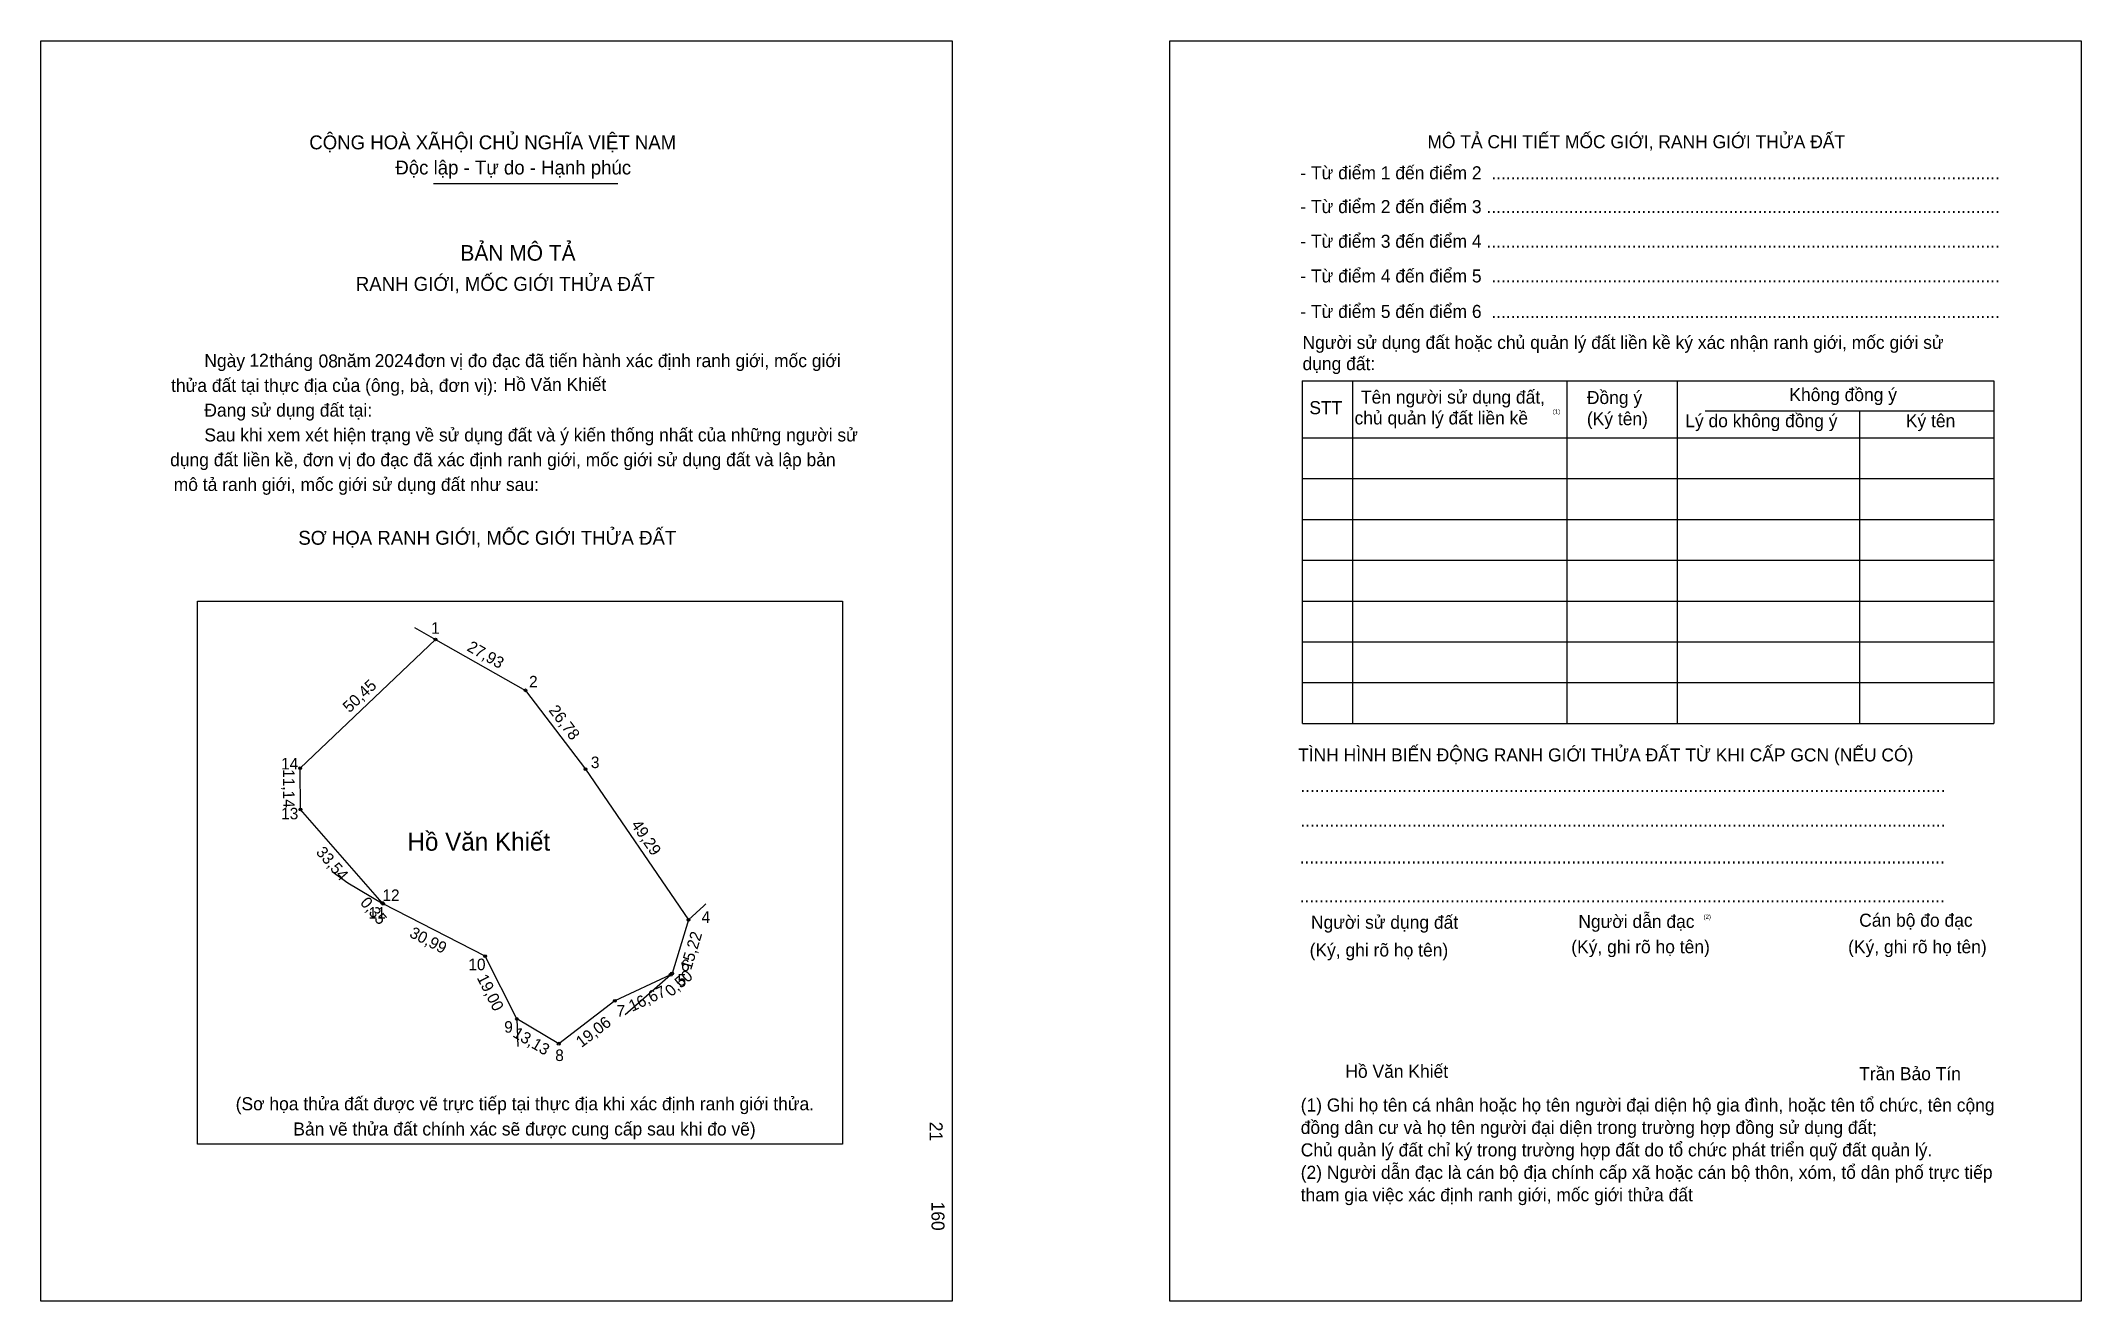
# Model space of a CAD drawing. Extents: x 547237 to 547789, y 1824977 to 1825317.
import ezdxf

# ---------------------------------------------------------------- set-up
doc = ezdxf.new("R2010")
doc.units = 0
for name, color, linetype in [('bmtKhungInTrang1', 7, 'Continuous'), ('bmtKhungInTrang2', 7, 'Continuous'), ('bmtNoiDung', 7, 'Continuous'), ('bmtTemplate', 7, 'Continuous'), ('CanhThua', 7, 'Continuous'), ('ChieuDaiCanhThua', 7, 'Continuous'), ('MocDinhThua', 7, 'Continuous'), ('RauThua', 7, 'Continuous'), ('SoHieuDinhThua', 7, 'Continuous'), ('TenChuSuDung', 7, 'Continuous')]:
    doc.layers.add(name, color=color, linetype=linetype)

msp = doc.modelspace()

# ---------------------------------------------------------------- linework, layer by layer
at = {"layer": 'bmtKhungInTrang1'}
msp.add_lwpolyline([(547237.3, 1825317.46), (547483.58, 1825317.46), (547483.58, 1824976.82), (547237.3, 1824976.82)], close=True, dxfattribs=at)
at = {"layer": 'bmtKhungInTrang2'}
msp.add_lwpolyline([(547542.31, 1825317.46), (547788.6, 1825317.46), (547788.6, 1824976.82), (547542.31, 1824976.82)], close=True, dxfattribs=at)
at = {"layer": 'bmtTemplate'}
for p, q in [((547343.43, 1825278.86), (547393.23, 1825278.86)), ((547591.72, 1825225.58), (547591.72, 1825132.98)), ((547649.66, 1825225.58), (547649.66, 1825132.98)), ((547679.46, 1825225.69), (547679.46, 1825132.98)), ((547765.02, 1825225.58), (547765.02, 1825132.98)), ((547687.02, 1825217.43), (547765.02, 1825217.43)), ((547578.21, 1825210.15), (547765.02, 1825210.15)), ((547578.21, 1825199.13), (547765.02, 1825199.13)), ((547578.21, 1825188.1), (547765.02, 1825188.1)), ((547578.21, 1825177.08), (547765.02, 1825177.08)), ((547578.21, 1825166.05), (547765.02, 1825166.05)), ((547578.21, 1825155.03), (547765.02, 1825155.03)), ((547578.21, 1825144), (547765.02, 1825144)), ((547578.21, 1825132.98), (547765.02, 1825132.98))]:
    msp.add_line(p, q, dxfattribs=at)
for points in [[(547578.09, 1825225.58), (547765.02, 1825225.58)], [(547578.09, 1825225.58), (547578.09, 1825132.98)], [(547728.66, 1825217.32), (547728.66, 1825132.98)]]:
    msp.add_lwpolyline(points, dxfattribs=at)
msp.add_lwpolyline([(547279.67, 1825019.24), (547279.67, 1825166.04), (547453.94, 1825166.04), (547453.94, 1825019.24)], close=True, dxfattribs=at)
at = {"layer": 'CanhThua'}
for p, q in [((547307.4, 1825120.86), (547343.94, 1825155.66)), ((547343.94, 1825155.66), (547368.26, 1825141.91)), ((547368.26, 1825141.91), (547384.5, 1825120.62)), ((547307.48, 1825109.72), (547307.4, 1825120.86)), ((547384.5, 1825120.62), (547412.29, 1825079.91)), ((547329.55, 1825084.47), (547307.48, 1825109.72)), ((547329.78, 1825084.21), (547329.55, 1825084.47)), ((547357.34, 1825070.04), (547329.78, 1825084.21)), ((547412.29, 1825079.91), (547407.85, 1825065.36)), ((547365.92, 1825053.09), (547357.34, 1825070.04)), ((547407.47, 1825065.03), (547392.37, 1825057.98)), ((547407.85, 1825065.36), (547407.47, 1825065.03)), ((547392.37, 1825057.98), (547377.23, 1825046.41)), ((547377.23, 1825046.41), (547365.92, 1825053.09))]:
    msp.add_line(p, q, dxfattribs=at)
at = {"layer": 'MocDinhThua'}
for centre in [(547343.94, 1825155.66), (547368.26, 1825141.91), (547307.4, 1825120.86), (547384.5, 1825120.62), (547307.48, 1825109.72), (547329.55, 1825084.47), (547329.78, 1825084.21), (547412.29, 1825079.91), (547357.34, 1825070.04), (547407.47, 1825065.03), (547407.85, 1825065.36), (547392.37, 1825057.98), (547365.92, 1825053.09), (547377.23, 1825046.41)]:
    msp.add_circle(centre, 0.375, dxfattribs=at)
at = {"layer": 'RauThua'}
for p, q in [((547338.25, 1825158.87), (547343.94, 1825155.66)), ((547316, 1825092.91), (547320.22, 1825089.88)), ((547320.22, 1825089.88), (547329.78, 1825084.21)), ((547412.29, 1825079.91), (547416.43, 1825083.7)), ((547416.43, 1825083.7), (547416.95, 1825084.17)), ((547395.17, 1825054.33), (547407.47, 1825065.03)), ((547365.92, 1825053.09), (547366.21, 1825045.66))]:
    msp.add_line(p, q, dxfattribs=at)

# ---------------------------------------------------------------- texts
at = {"layer": 'bmtNoiDung'}
for s, height, p in [('12', 3.524, (547293.65, 1825229.38)), ('08', 3.524, (547312.34, 1825229.18)), ('2024', 3.524, (547327.5, 1825229.26)), ('Hồ Văn Khiết', 3.5239, (547362.32, 1825222.82)), ('Hồ Văn Khiết', 3.5239, (547589.78, 1825037.19))]:
    msp.add_text(s, height=height, dxfattribs=at).set_placement(p)
for s, p in [('21', (547477.45, 1825025.31)), ('160', (547477.95, 1825003.74))]:
    msp.add_text(s, height=3.524, rotation=270, dxfattribs=at).set_placement(p)
at = {"layer": 'bmtTemplate'}
for s, height, p in [('CỘNG HOÀ XÃHỘI CHỦ NGHĨA VIỆT NAM', 3.7588, (547309.84, 1825288.13)), ('MÔ TẢ CHI TIẾT MỐC GIỚI, RANH GIỚI THỬA ĐẤT', 3.5226, (547611.95, 1825288.43)), ('Độc lập - Tự do - Hạnh phúc', 3.7588, (547333.09, 1825281.33)), ('- Từ điểm 1 đến điểm 2  .........................................................................................................', 3.52258, (547577.62, 1825280.03)), ('- Từ điểm 2 đến điểm 3 ..........................................................................................................', 3.52258, (547577.62, 1825270.9)), ('- Từ điểm 3 đến điểm 4 ..........................................................................................................', 3.52258, (547577.62, 1825261.53)), ('BẢN MÔ TẢ', 4.229, (547350.68, 1825258.03)), ('RANH GIỚI, MỐC GIỚI THỬA ĐẤT', 3.7588, (547322.41, 1825249.88)), ('- Từ điểm 4 đến điểm 5  .........................................................................................................', 3.52258, (547577.62, 1825252.15)), ('- Từ điểm 5 đến điểm 6  .........................................................................................................', 3.52258, (547577.62, 1825242.56)), ('Người sử dụng đất hoặc chủ quản lý đất liền kề ký xác nhận ranh giới, mốc giới sử', 3.5226, (547578.21, 1825234.18)), ('Ngày     tháng     năm         đơn vị đo đạc đã tiến hành xác định ranh giới, mốc giới ', 3.5239, (547281.49, 1825229.26)), ('dụng đất:', 3.523, (547578.21, 1825228.45)), ('thửa đất tại thực địa của (ông, bà, đơn vị):', 3.5239, (547272.5, 1825222.57)), ('Tên người sử dụng đất,', 3.5226, (547594, 1825219.41)), ('Đồng ý', 3.523, (547655.04, 1825219.3)), ('Không đồng ý', 3.5226, (547709.75, 1825220.07)), ('Đang sử dụng đất tại:', 3.5239, (547281.49, 1825215.88)), ('STT', 3.523, (547580.05, 1825216.55)), ('chủ quản lý đất liền kề', 3.5226, (547592.27, 1825213.78)), ('(1)', 1.175, (547645.84, 1825216.67)), ('(Ký tên)', 3.523, (547655.04, 1825213.57)), ('Lý do không đồng ý', 3.5226, (547681.62, 1825213.02)), ('Ký tên', 3.523, (547741.23, 1825213.02)), ('Sau khi xem xét hiện trạng về sử dụng đất và ý kiến thống nhất của những người sử ', 3.5239, (547281.49, 1825209.18)), ('dụng đất liền kề, đơn vị đo đạc đã xác định ranh giới, mốc giới sử dụng đất và lập bản', 3.5239, (547272.24, 1825202.49)), ('mô tả ranh giới, mốc giới sử dụng đất như sau:', 3.5239, (547273.21, 1825195.8)), ('SƠ HỌA RANH GIỚI, MỐC GIỚI THỬA ĐẤT', 3.7588, (547306.88, 1825181.26)), ('TÌNH HÌNH BIẾN ĐỘNG RANH GIỚI THỬA ĐẤT TỪ KHI CẤP GCN (NẾU CÓ)', 3.5226, (547577.02, 1825122.7)), ('.....................................................................................................................................', 3.52786, (547577.62, 1825114.41)), ('.....................................................................................................................................', 3.52786, (547577.62, 1825105.04)), ('.....................................................................................................................................', 3.52786, (547577.44, 1825095.11)), ('.....................................................................................................................................', 3.52786, (547577.44, 1825084.64)), ('Người sử dụng đất', 3.5226, (547580.49, 1825077.48)), ('Người dẫn đạc', 3.5226, (547652.74, 1825077.7)), ('(2)', 1.175, (547686.57, 1825080.13)), ('Cán bộ đo đạc', 3.5226, (547728.62, 1825078.03)), ('(Ký, ghi rõ họ tên)', 3.5226, (547580.13, 1825069.98)), ('(Ký, ghi rõ họ tên)', 3.5226, (547650.82, 1825070.86)), ('(Ký, ghi rõ họ tên)', 3.5226, (547725.63, 1825070.86)), ('Trần Bảo Tín', 3.5226, (547728.62, 1825036.55)), ('(Sơ họa thửa đất được vẽ trực tiếp tại thực địa khi xác định ranh giới thửa.', 3.5239, (547289.95, 1825028.42)), ('(1) Ghi họ tên cá nhân hoặc họ tên người đại diện hộ gia đình, hoặc tên tổ chức, tên cộng', 3.5226, (547577.72, 1825028.08)), ('Bản vẽ thửa đất chính xác sẽ được cung cấp sau khi đo vẽ)', 3.5239, (547305.53, 1825021.6)), ('đồng dân cư và họ tên người đại diện trong trường hợp đồng sử dụng đất;', 3.5226, (547577.72, 1825022.02)), ('Chủ quản lý đất chỉ ký trong trường hợp đất do tổ chức phát triển quỹ đất quản lý.', 3.5226, (547577.72, 1825015.95)), ('(2) Người dẫn đạc là cán bộ địa chính cấp xã hoặc cán bộ thôn, xóm, tổ dân phố trực tiếp', 3.5226, (547577.72, 1825009.89)), ('tham gia việc xác định ranh giới, mốc giới thửa đất', 3.5226, (547577.72, 1825003.82))]:
    msp.add_text(s, height=height, dxfattribs=at).set_placement(p)
at = {"layer": 'ChieuDaiCanhThua'}
for s, rotation, p in [('27,93', 330.5222, (547352.2, 1825152.78)), ('50,45', 43.6011, (547320.7, 1825135.69)), ('26,78', 307.3389, (547374.37, 1825136.48)), ('11,14', 270.4063, (547302.72, 1825120.61)), ('49,29', 304.3246, (547396.66, 1825105.57)), ('33,54', 311.1567, (547311.46, 1825098.05)), ('0,35', 311.1705, (547323.4, 1825084.39)), ('30,99', 332.7992, (547336.65, 1825075.41)), ('15,22', 73.0263, (547412.99, 1825066.16)), ('19,00', 296.8253, (547355.04, 1825064.23)), ('16,67', 25.0296, (547397.05, 1825054.99)), ('0,50', 41.0015, (547407.61, 1825058.94)), ('13,13', 329.4223, (547364.58, 1825048.44)), ('19,06', 37.3882, (547383.38, 1825045.22))]:
    msp.add_text(s, height=3.123, rotation=rotation, dxfattribs=at).set_placement(p)
at = {"layer": 'SoHieuDinhThua'}
for s, height, p in [('1', 3.12, (547342.74, 1825157.2)), ('2', 3.12, (547369.21, 1825142.71)), ('14', 3.123, (547302.2, 1825120.52)), ('3', 3.12, (547385.92, 1825120.89)), ('13', 3.123, (547302.23, 1825107.05)), ('11', 3.123, (547325.83, 1825080.19)), ('12', 3.123, (547329.59, 1825084.97)), ('4', 3.12, (547415.82, 1825079.06)), ('10', 3.123, (547352.81, 1825066.28)), ('6', 3.12, (547410.29, 1825066.03)), ('5', 3.12, (547409.34, 1825062.1)), ('7', 3.12, (547392.87, 1825053.75)), ('9', 3.12, (547362.52, 1825049.39)), ('8', 3.12, (547376.29, 1825041.73))]:
    msp.add_text(s, height=height, dxfattribs=at).set_placement(p)
at = {"layer": 'TenChuSuDung'}
msp.add_text('Hồ Văn Khiết', height=4.8933, dxfattribs=at).set_placement((547336.36, 1825098.58))

doc.saveas('drawing.dxf')
